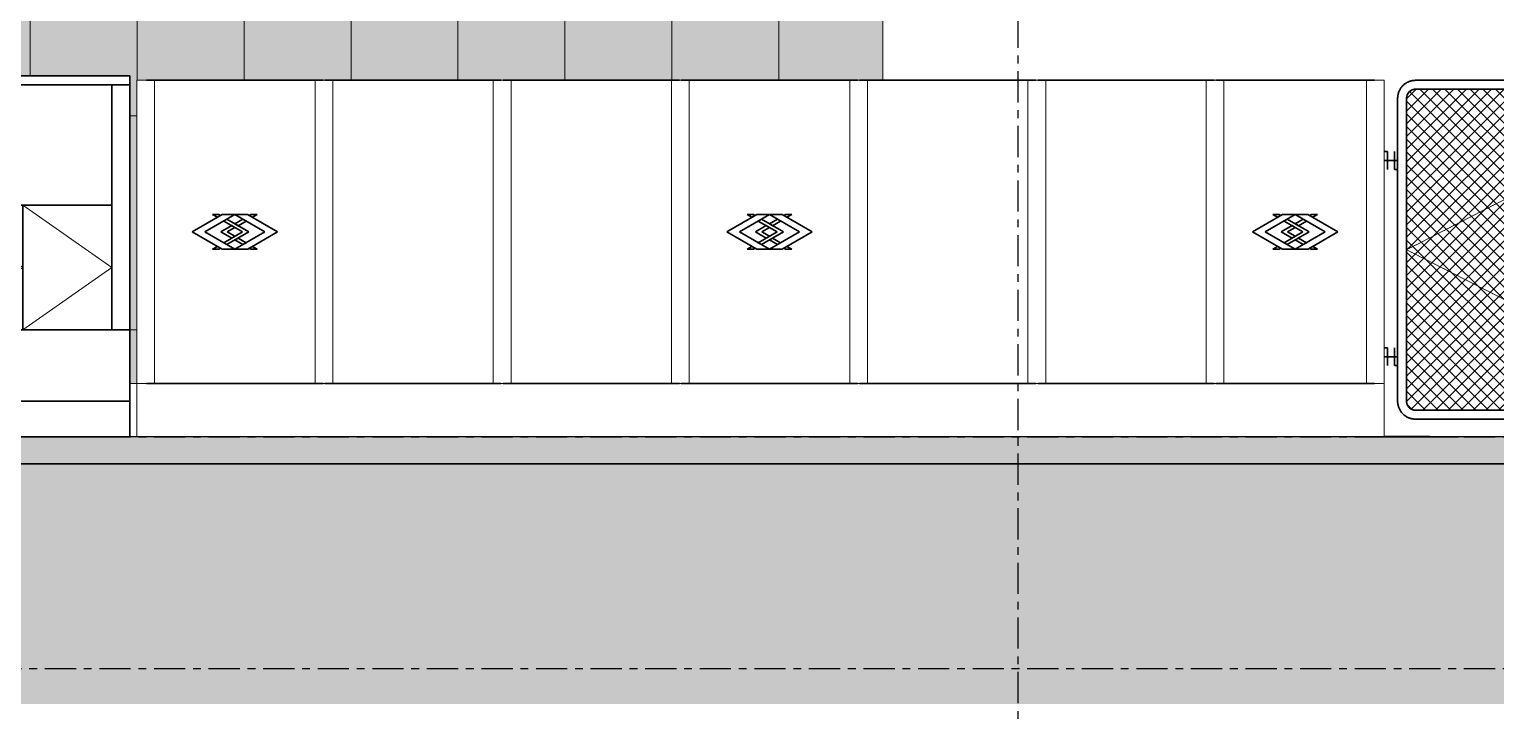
# Model space of a CAD drawing. Header units: millimetres. Extents: x -1379 to 1385823, y -4884429 to 548763.
# Drawn here: x 566250 to 574479, y -2345245 to -2341391 of the extents above; entities that cross this region are included whole.
import ezdxf
from ezdxf.enums import TextEntityAlignment as Align

# ---------------------------------------------------------------- set-up
doc = ezdxf.new("R2010")
doc.units = ezdxf.units.MM
for name, pattern in [('CENTER', [50.8, 31.75, -6.35, 6.35, -6.35]), ('DPA_Hidden 100', [6, 4, -2]), ('TA_GL_000.70000', [1.925, 0.7, -0.175, 0.175, -0.175, 0.7])]:
    doc.linetypes.add(name, pattern=pattern)
for name, color, linetype in [('000 - 0_SYM_DWG_GRIDLINE_MAIN_COLOR_251', 7, 'Continuous'), ('000 - 0_SYM_DWG_SLOPE-SYM_TEXT_COLOR_3', 7, 'Continuous'), ('000 - GRID', 7, 'CENTER')]:
    doc.layers.add(name, color=color, linetype=linetype)
for name, color, linetype, lineweight in [('A-DETL-GENF', 7, 'Continuous', 35), ('A-DETL-THIN', 7, 'Continuous', 25), ('A-DOOR-E', 7, 'Continuous', 35), ('A-DOOR-HDLN', 7, 'DPA_Hidden 100', 9), ('A-FLOR-E', 7, 'Continuous', 35), ('A-FLOR-FNSH', 7, 'Continuous', 70), ('A-FLOR-PATT', 7, 'Continuous', 70), ('A-GENM', 7, 'Continuous', 35), ('A-GLAZ-CURT', 7, 'Continuous', 35), ('A-GLAZ-CWMG', 7, 'Continuous', 35), ('A-WALL-PATT', 7, 'Continuous', 70), ('I-WALL-E', 7, 'Continuous', 50), ('Q-CASE', 7, 'Continuous', 35), ('Q-CASE-HDLN', 7, 'Continuous', 9), ('WALL-E', 7, 'Continuous', 50)]:
    doc.layers.add(name, color=color, linetype=linetype, lineweight=lineweight)
doc.styles.add('ARIAL', font='arial.ttf')
doc.styles.add('TA', font='', dxfattribs={"height": 4.5})
doc.styles.get('TA').set_extended_font_data('Cordia New')

# ---------------------------------------------------------------- blocks, each defined once
blk = doc.blocks.new('DPA_FREESTANDING FH-FDC - _L_1200 X _D_600 _H_900MM-4081730-IV01 - ELEVATION 2')
at = {"layer": 'Q-CASE', "color": 7}
for p, q in [((-2305517.9, 103325), (-2304317.9, 103325)), ((-2305517.9, 103275), (-2305517.9, 103325)), ((-2305417.9, 103275), (-2305517.9, 103275)), ((-2305517.9, 103275), (-2305517.9, 101900)), ((-2304317.9, 103275), (-2305517.9, 103275)), ((-2304417.9, 103275), (-2305417.9, 103275)), ((-2305417.9, 101900), (-2305417.9, 103275)), ((-2305417.9, 103275), (-2304417.9, 103275)), ((-2304417.9, 103275), (-2304417.9, 101900)), ((-2304317.9, 103275), (-2304417.9, 103275)), ((-2304317.9, 103275), (-2304317.9, 103325)), ((-2304317.9, 101900), (-2304317.9, 103275)), ((-2305417.9, 102600), (-2304417.9, 102600)), ((-2304917.9, 102600), (-2305417.9, 102600)), ((-2305417.9, 102600), (-2305417.9, 101900)), ((-2304417.9, 102600), (-2304917.9, 102600)), ((-2304917.9, 102600), (-2304917.9, 101900)), ((-2304917.9, 101900), (-2304917.9, 102600)), ((-2304417.9, 101900), (-2304417.9, 102600)), ((-2304317.9, 101900), (-2305517.9, 101900)), ((-2305517.9, 101900), (-2305517.9, 101300)), ((-2304317.9, 101900), (-2305517.9, 101900)), ((-2305517.9, 101900), (-2305517.9, 101500)), ((-2305517.9, 101900), (-2305417.9, 101900)), ((-2305417.9, 101900), (-2304417.9, 101900)), ((-2305417.9, 101900), (-2304917.9, 101900)), ((-2304917.9, 101900), (-2304417.9, 101900)), ((-2304417.9, 101900), (-2304317.9, 101900)), ((-2304317.9, 101300), (-2304317.9, 101900)), ((-2304317.9, 101500), (-2304317.9, 101900)), ((-2305517.9, 101500), (-2304317.9, 101500)), ((-2305517.9, 101300), (-2304317.9, 101300)), ((-2305517.9, 101300), (-2304317.9, 101300)), ((-2305517.9, 101300), (-2304317.9, 101300))]:
    blk.add_line(p, q, dxfattribs=at)
at = {"layer": 'Q-CASE-HDLN', "color": 7}
for p, q in [((-2305417.9, 102600), (-2304917.9, 102250)), ((-2304417.9, 102250), (-2304917.9, 102600)), ((-2304917.9, 102250), (-2305417.9, 101900)), ((-2304917.9, 101900), (-2304417.9, 102250))]:
    blk.add_line(p, q, dxfattribs=at)
blk = doc.blocks.new('DR-SG-SW-MRTA Wire Screen Door - 1900x2000 mm-4823071-IV01 - ELEVATION 2')
at = {"layer": 'A-DOOR-E', "lineweight": 9}
h = blk.add_hatch(dxfattribs=at)
h.set_pattern_fill('FP_25', style=0, pattern_type=2)
h.set_pattern_definition([(135, (-2296277.936, 101300), (35.3553, 35.3553), []), (45, (-2296277.936, 101300), (35.3553, -35.3553), [])])
h.paths.add_polyline_path([(-2295474.2, 101450), (-2295452.9, 101450), (-2295437.1, 101452.9), (-2295427.9, 101456.7), (-2295415.7, 101467.1), (-2295409.6, 101475), (-2295404.6, 101487.1), (-2295402.9, 101500), (-2295402.9, 102280.7), (-2295552.9, 102280.7), (-2295552.9, 102419.3), (-2295402.9, 102419.3), (-2295402.9, 103200), (-2295405.8, 103215.8), (-2295409.6, 103225), (-2295420, 103237.2), (-2295427.9, 103243.3), (-2295440, 103248.3), (-2295452.9, 103250), (-2297102.9, 103250), (-2297118.7, 103247.1), (-2297127.9, 103243.3), (-2297140.1, 103232.9), (-2297146.2, 103225), (-2297151.2, 103212.9), (-2297152.9, 103200), (-2297151.8, 101491.7), (-2297150, 101484.2), (-2297146.2, 101475), (-2297135.9, 101462.8), (-2297127.9, 101456.7), (-2297115.9, 101451.7), (-2297102.9, 101450), (-2295712.4, 101450)])
at = {"layer": 'A-DOOR-E', "color": 7}
for p, q in [((-2295452.9, 103300), (-2297102.9, 103300)), ((-2297202.9, 103200), (-2297202.9, 101500)), ((-2297152.9, 101500), (-2297152.9, 103200)), ((-2297152.9, 103200), (-2297152.9, 101500)), ((-2297102.9, 103250), (-2295452.9, 103250)), ((-2295452.9, 103250), (-2297102.9, 103250)), ((-2295402.9, 103200), (-2295402.9, 101500)), ((-2295402.9, 101500), (-2295402.9, 103200)), ((-2295352.9, 101500), (-2295352.9, 103200)), ((-2297277.9, 102900), (-2297260.4, 102900)), ((-2297260.4, 102900), (-2297260.4, 102900)), ((-2297260.4, 102850), (-2297260.4, 102900)), ((-2297260.4, 102900), (-2297260.4, 102850)), ((-2297221.1, 102850), (-2297221.1, 102900)), ((-2297260.4, 102850), (-2297277.9, 102850)), ((-2297260.4, 102850), (-2297260.4, 102800)), ((-2297260.4, 102850), (-2297221.2, 102850)), ((-2297221.2, 102850), (-2297260.4, 102850)), ((-2297221.1, 102850), (-2297260.3, 102850)), ((-2297260.3, 102850), (-2297221.1, 102850)), ((-2297221.1, 102850), (-2297202.9, 102850)), ((-2297221.1, 102800), (-2297221.1, 102850)), ((-2297221.1, 102850), (-2297221.1, 102800)), ((-2297202.9, 102800), (-2297221.1, 102800)), ((-2297221.1, 102800), (-2297221.1, 102800)), ((-2297202.9, 102850), (-2297202.9, 102800)), ((-2295552.9, 102419.3), (-2295552.9, 102280.7)), ((-2295402.9, 102419.3), (-2295552.9, 102419.3)), ((-2295402.9, 102280.7), (-2295402.9, 102419.3)), ((-2295402.9, 102280.7), (-2295402.9, 102419.3)), ((-2295552.9, 102280.7), (-2295402.9, 102280.7)), ((-2297277.9, 101800), (-2297260.4, 101800)), ((-2297260.4, 101800), (-2297260.4, 101800)), ((-2297260.4, 101750), (-2297260.4, 101800)), ((-2297260.4, 101800), (-2297260.4, 101750)), ((-2297221.1, 101750), (-2297221.1, 101800)), ((-2297260.4, 101750), (-2297277.9, 101750)), ((-2297260.4, 101750), (-2297260.4, 101700)), ((-2297260.4, 101750), (-2297221.2, 101750)), ((-2297221.2, 101750), (-2297260.4, 101750)), ((-2297221.1, 101750), (-2297260.3, 101750)), ((-2297260.3, 101750), (-2297221.1, 101750)), ((-2297221.1, 101750), (-2297202.9, 101750)), ((-2297221.1, 101700), (-2297221.1, 101750)), ((-2297221.1, 101750), (-2297221.1, 101700)), ((-2297202.9, 101750), (-2297202.9, 101700)), ((-2297202.9, 101700), (-2297221.1, 101700)), ((-2297221.1, 101700), (-2297221.1, 101700)), ((-2295452.9, 101450), (-2297102.9, 101450)), ((-2297102.9, 101450), (-2295452.9, 101450)), ((-2297102.9, 101400), (-2295452.9, 101400))]:
    blk.add_line(p, q, dxfattribs=at)
at = {"layer": 'A-DOOR-E', "color": 7, "flags": 128}
for points in [[(-2297102.9, 103300), (-2297106.9, 103299.9), (-2297110.9, 103299.7), (-2297114.9, 103299.3), (-2297118.9, 103298.7), (-2297122.8, 103298), (-2297126.7, 103297.1), (-2297130.6, 103296.1), (-2297134.4, 103294.9), (-2297138.2, 103293.6), (-2297141.9, 103292.1), (-2297145.5, 103290.5), (-2297149.1, 103288.7), (-2297152.6, 103286.8), (-2297156.1, 103284.7), (-2297159.4, 103282.5), (-2297162.7, 103280.2), (-2297165.8, 103277.8), (-2297168.9, 103275.2), (-2297171.8, 103272.5), (-2297174.7, 103269.7), (-2297177.4, 103266.7), (-2297180, 103263.7), (-2297182.5, 103260.6), (-2297184.9, 103257.4), (-2297187.1, 103254), (-2297189.2, 103250.6), (-2297191.1, 103247.1), (-2297192.9, 103243.6), (-2297194.6, 103239.9), (-2297196.1, 103236.2), (-2297197.5, 103232.5), (-2297198.7, 103228.7), (-2297199.8, 103224.8), (-2297200.7, 103220.9), (-2297201.5, 103217), (-2297202.1, 103213), (-2297202.5, 103209.1), (-2297202.8, 103205.1), (-2297202.9, 103201.1), (-2297202.9, 103200)], [(-2295352.9, 103200), (-2295353, 103204), (-2295353.3, 103208), (-2295353.7, 103212), (-2295354.2, 103215.9), (-2295354.9, 103219.9), (-2295355.8, 103223.8), (-2295356.8, 103227.6), (-2295358, 103231.5), (-2295359.3, 103235.2), (-2295360.8, 103238.9), (-2295362.5, 103242.6), (-2295364.2, 103246.2), (-2295366.2, 103249.7), (-2295368.2, 103253.1), (-2295370.4, 103256.5), (-2295372.7, 103259.7), (-2295375.2, 103262.9), (-2295377.8, 103265.9), (-2295380.5, 103268.9), (-2295383.3, 103271.7), (-2295386.2, 103274.5), (-2295389.2, 103277.1), (-2295392.4, 103279.6), (-2295395.6, 103281.9), (-2295398.9, 103284.1), (-2295402.3, 103286.2), (-2295405.8, 103288.2), (-2295409.4, 103290), (-2295413, 103291.7), (-2295416.7, 103293.2), (-2295420.5, 103294.6), (-2295424.3, 103295.8), (-2295428.1, 103296.9), (-2295432, 103297.8), (-2295435.9, 103298.5), (-2295439.9, 103299.1), (-2295443.9, 103299.6), (-2295447.9, 103299.9), (-2295451.9, 103300), (-2295452.9, 103300)], [(-2297152.9, 103200), (-2297152.9, 103202), (-2297152.8, 103204), (-2297152.6, 103206), (-2297152.3, 103208), (-2297151.9, 103209.9), (-2297151.5, 103211.9), (-2297151, 103213.8), (-2297150.4, 103215.7), (-2297149.7, 103217.6), (-2297149, 103219.5), (-2297148.2, 103221.3), (-2297147.3, 103223.1), (-2297146.3, 103224.8), (-2297145.3, 103226.6), (-2297144.2, 103228.2), (-2297143, 103229.9), (-2297141.8, 103231.4), (-2297140.5, 103233), (-2297139.2, 103234.4), (-2297137.8, 103235.9), (-2297136.3, 103237.2), (-2297134.8, 103238.5), (-2297133.2, 103239.8), (-2297131.6, 103241), (-2297130, 103242.1), (-2297128.2, 103243.1), (-2297126.5, 103244.1), (-2297124.7, 103245), (-2297122.9, 103245.8), (-2297121.1, 103246.6), (-2297119.2, 103247.3), (-2297117.3, 103247.9), (-2297115.3, 103248.4), (-2297113.4, 103248.9), (-2297111.4, 103249.3), (-2297109.5, 103249.6), (-2297107.5, 103249.8), (-2297105.5, 103249.9), (-2297103.5, 103250), (-2297102.9, 103250)], [(-2295452.9, 103250), (-2295450.9, 103250), (-2295448.9, 103249.8), (-2295447, 103249.6), (-2295445, 103249.4), (-2295443, 103249), (-2295441.1, 103248.6), (-2295439.1, 103248.1), (-2295437.2, 103247.5), (-2295435.3, 103246.8), (-2295433.5, 103246.1), (-2295431.6, 103245.2), (-2295429.8, 103244.3), (-2295428.1, 103243.4), (-2295426.4, 103242.4), (-2295424.7, 103241.3), (-2295423.1, 103240.1), (-2295421.5, 103238.9), (-2295420, 103237.6), (-2295418.5, 103236.2), (-2295417.1, 103234.8), (-2295415.7, 103233.4), (-2295414.4, 103231.9), (-2295413.2, 103230.3), (-2295412, 103228.7), (-2295410.9, 103227), (-2295409.8, 103225.3), (-2295408.8, 103223.6), (-2295407.9, 103221.8), (-2295407.1, 103220), (-2295406.3, 103218.1), (-2295405.6, 103216.2), (-2295405, 103214.3), (-2295404.5, 103212.4), (-2295404, 103210.5), (-2295403.7, 103208.5), (-2295403.4, 103206.5), (-2295403.1, 103204.5), (-2295403, 103202.5), (-2295402.9, 103200.5), (-2295402.9, 103200)], [(-2297202.9, 101500), (-2297202.9, 101496), (-2297202.6, 101492), (-2297202.2, 101488), (-2297201.7, 101484.1), (-2297200.9, 101480.1), (-2297200.1, 101476.2), (-2297199, 101472.4), (-2297197.9, 101468.5), (-2297196.5, 101464.8), (-2297195, 101461.1), (-2297193.4, 101457.4), (-2297191.6, 101453.8), (-2297189.7, 101450.3), (-2297187.7, 101446.9), (-2297185.5, 101443.5), (-2297183.1, 101440.3), (-2297180.7, 101437.1), (-2297178.1, 101434.1), (-2297175.4, 101431.1), (-2297172.6, 101428.3), (-2297169.7, 101425.5), (-2297166.7, 101422.9), (-2297163.5, 101420.4), (-2297160.3, 101418.1), (-2297157, 101415.9), (-2297153.6, 101413.8), (-2297150.1, 101411.8), (-2297146.5, 101410), (-2297142.9, 101408.3), (-2297139.2, 101406.8), (-2297135.4, 101405.4), (-2297131.6, 101404.2), (-2297127.8, 101403.1), (-2297123.9, 101402.2), (-2297119.9, 101401.5), (-2297116, 101400.9), (-2297112, 101400.4), (-2297108, 101400.1), (-2297104, 101400), (-2297102.9, 101400)], [(-2297102.9, 101450), (-2297104.9, 101450), (-2297106.9, 101450.2), (-2297108.9, 101450.4), (-2297110.9, 101450.6), (-2297112.9, 101451), (-2297114.8, 101451.4), (-2297116.8, 101451.9), (-2297118.7, 101452.5), (-2297120.5, 101453.2), (-2297122.4, 101453.9), (-2297124.2, 101454.8), (-2297126, 101455.7), (-2297127.8, 101456.6), (-2297129.5, 101457.6), (-2297131.2, 101458.7), (-2297132.8, 101459.9), (-2297134.4, 101461.1), (-2297135.9, 101462.4), (-2297137.4, 101463.8), (-2297138.8, 101465.2), (-2297140.2, 101466.6), (-2297141.5, 101468.1), (-2297142.7, 101469.7), (-2297143.9, 101471.3), (-2297145, 101473), (-2297146.1, 101474.7), (-2297147, 101476.4), (-2297147.9, 101478.2), (-2297148.8, 101480), (-2297149.5, 101481.9), (-2297150.2, 101483.8), (-2297150.8, 101485.7), (-2297151.4, 101487.6), (-2297151.8, 101489.5), (-2297152.2, 101491.5), (-2297152.5, 101493.5), (-2297152.7, 101495.5), (-2297152.9, 101497.5), (-2297152.9, 101499.5), (-2297152.9, 101500)], [(-2295452.9, 101400), (-2295448.9, 101400.1), (-2295444.9, 101400.3), (-2295441, 101400.7), (-2295437, 101401.3), (-2295433.1, 101402), (-2295429.2, 101402.9), (-2295425.3, 101403.9), (-2295421.5, 101405.1), (-2295417.7, 101406.4), (-2295414, 101407.9), (-2295410.3, 101409.5), (-2295406.8, 101411.3), (-2295403.2, 101413.2), (-2295399.8, 101415.3), (-2295396.5, 101417.5), (-2295393.2, 101419.8), (-2295390.1, 101422.2), (-2295387, 101424.8), (-2295384, 101427.5), (-2295381.2, 101430.3), (-2295378.5, 101433.3), (-2295375.9, 101436.3), (-2295373.4, 101439.4), (-2295371, 101442.6), (-2295368.8, 101446), (-2295366.7, 101449.4), (-2295364.7, 101452.9), (-2295362.9, 101456.4), (-2295361.3, 101460.1), (-2295359.7, 101463.8), (-2295358.4, 101467.5), (-2295357.1, 101471.3), (-2295356.1, 101475.2), (-2295355.1, 101479.1), (-2295354.4, 101483), (-2295353.8, 101487), (-2295353.3, 101490.9), (-2295353.1, 101494.9), (-2295352.9, 101498.9), (-2295352.9, 101500)], [(-2295402.9, 101500), (-2295403, 101498), (-2295403.1, 101496), (-2295403.3, 101494), (-2295403.6, 101492), (-2295403.9, 101490.1), (-2295404.4, 101488.1), (-2295404.9, 101486.2), (-2295405.5, 101484.3), (-2295406.1, 101482.4), (-2295406.9, 101480.5), (-2295407.7, 101478.7), (-2295408.6, 101476.9), (-2295409.5, 101475.2), (-2295410.6, 101473.4), (-2295411.7, 101471.8), (-2295412.8, 101470.1), (-2295414.1, 101468.6), (-2295415.3, 101467), (-2295416.7, 101465.6), (-2295418.1, 101464.1), (-2295419.6, 101462.8), (-2295421.1, 101461.5), (-2295422.6, 101460.2), (-2295424.3, 101459), (-2295425.9, 101457.9), (-2295427.6, 101456.9), (-2295429.4, 101455.9), (-2295431.2, 101455), (-2295433, 101454.2), (-2295434.8, 101453.4), (-2295436.7, 101452.7), (-2295438.6, 101452.1), (-2295440.5, 101451.6), (-2295442.5, 101451.1), (-2295444.4, 101450.7), (-2295446.4, 101450.4), (-2295448.4, 101450.2), (-2295450.4, 101450.1), (-2295452.4, 101450), (-2295452.9, 101450)]]:
    blk.add_lwpolyline(points, dxfattribs=at)
at = {"layer": 'A-DOOR-E', "color": 7}
for centre, start, end in [((-2297102.9, 103200), 90, 180), ((-2295452.9, 103200), 0, 90), ((-2297102.9, 101500), 180, 270), ((-2295452.9, 101500), 270, 0)]:
    blk.add_arc(centre, 50, start, end, dxfattribs=at)
at = {"layer": 'A-DOOR-HDLN', "color": 7}
for p, q in [((-2295421, 103238), (-2297152.9, 102350)), ((-2297152.9, 102350), (-2295416.2, 101466.4))]:
    blk.add_line(p, q, dxfattribs=at)
blk = doc.blocks.new('DPA_GM-Manhole Cover Type 2 - 600x600-V53-IV01 - ELEVATION 2')
at = {"layer": 'A-GENM', "lineweight": 9}
h = blk.add_hatch(dxfattribs=at)
h.set_pattern_fill('FP_26', style=0, pattern_type=2)
h.set_pattern_definition([(45, (-2298337.867, 0), (-33.67596, 33.67596), []), (135, (-2298337.867, 0), (-101.027881, 33.67596), [119.063, -71.438])])
h.paths.add_polyline_path([(-2297100.6, 101300), (-2297100.6, 101302), (-2297277.9, 101302), (-2297277.9, 101300)])
h = blk.add_hatch(dxfattribs=at)
h.set_pattern_fill('FP_27', style=0, pattern_type=2)
h.set_pattern_definition([(54.736, (-2298467.134, 0), (-23.813104, 33.675876), []), (125.264, (-2298467.134, 0), (-71.437692, 33.676435), [103.111, -61.867])])
h.paths.add_polyline_path([(-2297020.6, 101300), (-2297020.6, 101302), (-2297100.6, 101302), (-2297100.6, 101300)])
at = {"layer": 'A-GENM', "color": 7}
for p, q in [((-2297100.6, 101302), (-2297277.9, 101302)), ((-2297277.9, 101302), (-2297100.6, 101302)), ((-2297100.6, 101302), (-2297277.9, 101302)), ((-2297277.9, 101302), (-2297100.6, 101302)), ((-2297005.6, 101300), (-2297277.9, 101300)), ((-2297277.9, 101300), (-2297010.6, 101300)), ((-2297010.6, 101300), (-2297277.9, 101300)), ((-2297005.6, 101300), (-2297277.9, 101300)), ((-2297020.6, 101300), (-2297277.9, 101300)), ((-2297277.9, 101300), (-2297020.6, 101300)), ((-2296860.6, 101300), (-2297277.9, 101300)), ((-2297277.9, 101300), (-2296860.6, 101300)), ((-2297005.6, 101300), (-2297277.9, 101300)), ((-2297277.9, 101300), (-2297005.6, 101300)), ((-2297100.6, 101300), (-2297277.9, 101300)), ((-2297277.9, 101300), (-2297100.6, 101300)), ((-2297100.6, 101300), (-2297277.9, 101300)), ((-2297277.9, 101300), (-2297100.6, 101300)), ((-2297100.6, 101302), (-2297020.6, 101302)), ((-2297020.6, 101302), (-2297100.6, 101302)), ((-2297100.6, 101300), (-2297100.6, 101302)), ((-2297100.6, 101302), (-2297100.6, 101300)), ((-2297100.6, 101302), (-2297020.6, 101302)), ((-2297020.6, 101302), (-2297100.6, 101302)), ((-2297100.6, 101302), (-2297100.6, 101300)), ((-2297100.6, 101300), (-2297100.6, 101302)), ((-2297100.6, 101300), (-2297020.6, 101300)), ((-2297020.6, 101300), (-2297100.6, 101300)), ((-2297100.6, 101300), (-2297020.6, 101300)), ((-2297020.6, 101300), (-2297100.6, 101300)), ((-2297020.6, 101302), (-2297020.6, 101300)), ((-2297020.6, 101300), (-2297020.6, 101302)), ((-2297020.6, 101302), (-2297020.6, 101300)), ((-2297020.6, 101300), (-2297020.6, 101302))]:
    blk.add_line(p, q, dxfattribs=at)
blk = doc.blocks.new('Curtain Panel Precast - Precast w MRTA Logo-5466455-IV01 - ELEVATION 2')
at = {"layer": 'A-GLAZ-CURT', "color": 7}
for p, q in [((-2306608.5, 103300), (-2307598.5, 103300)), ((-2307598.5, 103300), (-2306608.5, 103300)), ((-2307175.4, 102547), (-2307342.5, 102450)), ((-2307342.5, 102450), (-2307175.4, 102547)), ((-2307272.4, 102450), (-2307103.5, 102547)), ((-2307103.5, 102547), (-2307272.4, 102450)), ((-2307193, 102547), (-2307228.3, 102547)), ((-2307228.3, 102547), (-2307201.8, 102531.7)), ((-2307201.8, 102531.7), (-2307228.3, 102547)), ((-2307228.3, 102547), (-2307193, 102547)), ((-2307201.8, 102531.7), (-2307184.2, 102541.9)), ((-2307184.2, 102541.9), (-2307201.8, 102531.7)), ((-2307184.2, 102541.9), (-2307193, 102547)), ((-2307193, 102547), (-2307184.2, 102541.9)), ((-2307103.5, 102547), (-2307175.4, 102547)), ((-2307175.4, 102547), (-2307103.5, 102547)), ((-2307031.7, 102547), (-2307103.5, 102547)), ((-2307103.5, 102547), (-2306934.7, 102450)), ((-2306934.7, 102450), (-2307103.5, 102547)), ((-2307103.5, 102547), (-2307031.7, 102547)), ((-2306864.6, 102450), (-2307031.7, 102547)), ((-2307031.7, 102547), (-2306864.6, 102450)), ((-2307014.1, 102547), (-2307022.9, 102541.9)), ((-2307022.9, 102541.9), (-2307014.1, 102547)), ((-2307022.9, 102541.9), (-2307005.2, 102531.7)), ((-2307005.2, 102531.7), (-2307022.9, 102541.9)), ((-2306978.8, 102547), (-2307014.1, 102547)), ((-2307014.1, 102547), (-2306978.8, 102547)), ((-2307005.2, 102531.7), (-2306978.8, 102547)), ((-2306978.8, 102547), (-2307005.2, 102531.7)), ((-2307342.5, 102450), (-2307175.4, 102353)), ((-2307175.4, 102353), (-2307342.5, 102450)), ((-2307103.5, 102353), (-2307272.4, 102450)), ((-2307272.4, 102450), (-2307103.5, 102353)), ((-2307121.2, 102485), (-2307181.6, 102450)), ((-2307181.6, 102450), (-2307121.2, 102485)), ((-2307181.6, 102450), (-2307121.2, 102415)), ((-2307121.2, 102415), (-2307181.6, 102450)), ((-2307148.4, 102521.2), (-2307166.1, 102511)), ((-2307166.1, 102511), (-2307148.4, 102521.2)), ((-2307166.1, 102511), (-2307060.7, 102450)), ((-2307060.7, 102450), (-2307166.1, 102511)), ((-2307060.7, 102450), (-2307166.1, 102389)), ((-2307166.1, 102389), (-2307060.7, 102450)), ((-2307025.4, 102450), (-2307148.4, 102521.2)), ((-2307148.4, 102521.2), (-2307025.4, 102450)), ((-2307148.4, 102378.8), (-2307025.4, 102450)), ((-2307025.4, 102450), (-2307148.4, 102378.8)), ((-2307146.3, 102450), (-2307103.6, 102474.8)), ((-2307103.6, 102474.8), (-2307146.3, 102450)), ((-2307103.6, 102425.2), (-2307146.3, 102450)), ((-2307146.3, 102450), (-2307103.6, 102425.2)), ((-2307103.6, 102474.8), (-2307121.2, 102485)), ((-2307121.2, 102485), (-2307103.6, 102474.8)), ((-2307058.7, 102521.2), (-2307103.5, 102495.2)), ((-2307103.5, 102495.2), (-2307058.7, 102521.2)), ((-2307103.5, 102495.2), (-2307085.7, 102484.9)), ((-2307085.7, 102484.9), (-2307103.5, 102495.2)), ((-2306934.7, 102450), (-2307103.5, 102353)), ((-2307103.5, 102353), (-2306934.7, 102450)), ((-2307085.7, 102484.9), (-2307040.8, 102511)), ((-2307040.8, 102511), (-2307085.7, 102484.9)), ((-2307040.8, 102511), (-2307058.7, 102521.2)), ((-2307058.7, 102521.2), (-2307040.8, 102511)), ((-2307031.6, 102353), (-2306864.6, 102450)), ((-2306864.6, 102450), (-2307031.6, 102353)), ((-2307201.8, 102368.3), (-2307228.3, 102353)), ((-2307228.3, 102353), (-2307201.8, 102368.3)), ((-2307184.2, 102358.1), (-2307201.8, 102368.3)), ((-2307201.8, 102368.3), (-2307184.2, 102358.1)), ((-2307166.1, 102389), (-2307148.4, 102378.8)), ((-2307148.4, 102378.8), (-2307166.1, 102389)), ((-2307121.2, 102415), (-2307103.6, 102425.2)), ((-2307103.6, 102425.2), (-2307121.2, 102415)), ((-2307085.7, 102415.1), (-2307103.5, 102404.8)), ((-2307103.5, 102404.8), (-2307085.7, 102415.1)), ((-2307103.5, 102404.8), (-2307058.7, 102378.8)), ((-2307058.7, 102378.8), (-2307103.5, 102404.8)), ((-2307040.8, 102389), (-2307085.7, 102415.1)), ((-2307085.7, 102415.1), (-2307040.8, 102389)), ((-2307058.7, 102378.8), (-2307040.8, 102389)), ((-2307040.8, 102389), (-2307058.7, 102378.8)), ((-2307005.2, 102368.3), (-2307022.9, 102358.1)), ((-2307022.9, 102358.1), (-2307005.2, 102368.3)), ((-2306978.8, 102353), (-2307005.2, 102368.3)), ((-2307005.2, 102368.3), (-2306978.8, 102353)), ((-2307228.3, 102353), (-2307193, 102353)), ((-2307193, 102353), (-2307228.3, 102353)), ((-2307193, 102353), (-2307184.2, 102358.1)), ((-2307184.2, 102358.1), (-2307193, 102353)), ((-2307175.4, 102353), (-2307103.5, 102353)), ((-2307103.5, 102353), (-2307175.4, 102353)), ((-2307103.5, 102353), (-2307031.6, 102353)), ((-2307031.6, 102353), (-2307103.5, 102353)), ((-2307022.9, 102358.1), (-2307014.1, 102353)), ((-2307014.1, 102353), (-2307022.9, 102358.1)), ((-2307014.1, 102353), (-2306978.8, 102353)), ((-2306978.8, 102353), (-2307014.1, 102353)), ((-2306608.5, 101600), (-2307598.5, 101600)), ((-2307598.5, 101600), (-2306608.5, 101600))]:
    blk.add_line(p, q, dxfattribs=at)
blk = doc.blocks.new('Rectangular Mullion - Mullion_Beam 300x700-5466436-IV01 - ELEVATION 2')
at = {"layer": 'A-GLAZ-CWMG', "color": 7, "lineweight": 9}
for p in [(-2304277.9, 101300), (-2303227.9, 101600), (-2303227.9, 101600)]:
    blk.add_line(p, (-2304277.9, 101600), dxfattribs=at)
blk = doc.blocks.new('Rectangular Mullion - Mullion_H-Beam-V79-IV01 - ELEVATION 2')
at = {"layer": 'A-GLAZ-CWMG', "color": 7, "lineweight": 9}
for p, q in [((-2297377.9, 103300), (-2297332.9, 103300)), ((-2297332.9, 103300), (-2297377.9, 103300)), ((-2297377.9, 103300), (-2297277.9, 103300)), ((-2297277.9, 103300), (-2297377.9, 103300)), ((-2297377.9, 103300), (-2297377.9, 101600)), ((-2297377.9, 103300), (-2297377.9, 101600)), ((-2297277.9, 103300), (-2297322.9, 103300)), ((-2297322.9, 103300), (-2297277.9, 103300)), ((-2297277.9, 103300), (-2297277.9, 102900)), ((-2297277.9, 103300), (-2297277.9, 102900)), ((-2297277.9, 103300), (-2297277.9, 101600)), ((-2297277.9, 103300), (-2297277.9, 101600)), ((-2297277.9, 102850), (-2297277.9, 101800)), ((-2297277.9, 102850), (-2297277.9, 101800)), ((-2297277.9, 101750), (-2297277.9, 101600)), ((-2297277.9, 101750), (-2297277.9, 101600)), ((-2297377.9, 101600), (-2297277.9, 101600)), ((-2297277.9, 101600), (-2297377.9, 101600)), ((-2297377.9, 101600), (-2297332.9, 101600)), ((-2297332.9, 101600), (-2297377.9, 101600)), ((-2297277.9, 101600), (-2297322.9, 101600)), ((-2297322.9, 101600), (-2297277.9, 101600))]:
    blk.add_line(p, q, dxfattribs=at)
blk = doc.blocks.new('Rectangular Mullion - Mullion_H-Beam-5466421-IV01 - ELEVATION 2')
at = {"layer": 'A-GLAZ-CWMG', "color": 7, "lineweight": 9}
for p, q in [((-2304277.9, 103300), (-2304232.9, 103300)), ((-2304232.9, 103300), (-2304277.9, 103300)), ((-2304277.9, 103300), (-2304177.9, 103300)), ((-2304177.9, 103300), (-2304277.9, 103300)), ((-2304277.9, 103300), (-2304277.9, 101600)), ((-2304277.9, 101600), (-2304277.9, 103300)), ((-2304277.9, 101600), (-2304277.9, 103300)), ((-2304277.9, 101600), (-2304277.9, 103300)), ((-2304177.9, 103300), (-2304222.9, 103300)), ((-2304222.9, 103300), (-2304177.9, 103300)), ((-2304177.9, 101600), (-2304177.9, 103300)), ((-2304177.9, 101600), (-2304177.9, 103300)), ((-2304277.9, 101600), (-2304177.9, 101600)), ((-2304177.9, 101600), (-2304277.9, 101600)), ((-2304277.9, 101600), (-2304232.9, 101600)), ((-2304232.9, 101600), (-2304277.9, 101600)), ((-2304177.9, 101600), (-2304222.9, 101600)), ((-2304222.9, 101600), (-2304177.9, 101600))]:
    blk.add_line(p, q, dxfattribs=at)
blk = doc.blocks.new('Curtain Panel Precast - Precast-5464831-IV01 - ELEVATION 2')
at = {"layer": 'A-GLAZ-CURT', "color": 7}
for p, q in [((-2305608.5, 103300), (-2306598.5, 103300)), ((-2306598.5, 103300), (-2305608.5, 103300)), ((-2305608.5, 101600), (-2306598.5, 101600)), ((-2306598.5, 101600), (-2305608.5, 101600))]:
    blk.add_line(p, q, dxfattribs=at)
blk = doc.blocks.new('Curtain Panel Precast - Precast w MRTA Logo-5465787-IV01 - ELEVATION 2')
at = {"layer": 'A-GLAZ-CURT', "color": 7}
for p, q in [((-2297332.9, 103300), (-2298222.9, 103300)), ((-2298222.9, 103300), (-2297332.9, 103300)), ((-2297849.8, 102547), (-2298016.9, 102450)), ((-2298016.9, 102450), (-2297849.8, 102547)), ((-2297946.8, 102450), (-2297777.9, 102547)), ((-2297777.9, 102547), (-2297946.8, 102450)), ((-2297867.4, 102547), (-2297902.7, 102547)), ((-2297902.7, 102547), (-2297876.3, 102531.7)), ((-2297876.3, 102531.7), (-2297902.7, 102547)), ((-2297902.7, 102547), (-2297867.4, 102547)), ((-2297876.3, 102531.7), (-2297858.6, 102541.9)), ((-2297858.6, 102541.9), (-2297876.3, 102531.7)), ((-2297858.6, 102541.9), (-2297867.4, 102547)), ((-2297867.4, 102547), (-2297858.6, 102541.9)), ((-2297777.9, 102547), (-2297849.8, 102547)), ((-2297849.8, 102547), (-2297777.9, 102547)), ((-2297706.1, 102547), (-2297777.9, 102547)), ((-2297777.9, 102547), (-2297609.1, 102450)), ((-2297609.1, 102450), (-2297777.9, 102547)), ((-2297777.9, 102547), (-2297706.1, 102547)), ((-2297539, 102450), (-2297706.1, 102547)), ((-2297706.1, 102547), (-2297539, 102450)), ((-2297688.5, 102547), (-2297697.3, 102541.9)), ((-2297697.3, 102541.9), (-2297688.5, 102547)), ((-2297697.3, 102541.9), (-2297679.6, 102531.7)), ((-2297679.6, 102531.7), (-2297697.3, 102541.9)), ((-2297653.2, 102547), (-2297688.5, 102547)), ((-2297688.5, 102547), (-2297653.2, 102547)), ((-2297679.6, 102531.7), (-2297653.2, 102547)), ((-2297653.2, 102547), (-2297679.6, 102531.7)), ((-2298016.9, 102450), (-2297849.8, 102353)), ((-2297849.8, 102353), (-2298016.9, 102450)), ((-2297777.9, 102353), (-2297946.8, 102450)), ((-2297946.8, 102450), (-2297777.9, 102353)), ((-2297795.6, 102485), (-2297856, 102450)), ((-2297856, 102450), (-2297795.6, 102485)), ((-2297856, 102450), (-2297795.6, 102415)), ((-2297795.6, 102415), (-2297856, 102450)), ((-2297822.8, 102521.2), (-2297840.5, 102511)), ((-2297840.5, 102511), (-2297822.8, 102521.2)), ((-2297840.5, 102511), (-2297735.1, 102450)), ((-2297735.1, 102450), (-2297840.5, 102511)), ((-2297735.1, 102450), (-2297840.5, 102389)), ((-2297840.5, 102389), (-2297735.1, 102450)), ((-2297699.9, 102450), (-2297822.8, 102521.2)), ((-2297822.8, 102521.2), (-2297699.9, 102450)), ((-2297822.8, 102378.8), (-2297699.9, 102450)), ((-2297699.9, 102450), (-2297822.8, 102378.8)), ((-2297820.7, 102450), (-2297778, 102474.8)), ((-2297778, 102474.8), (-2297820.7, 102450)), ((-2297778, 102425.2), (-2297820.7, 102450)), ((-2297820.7, 102450), (-2297778, 102425.2)), ((-2297778, 102474.8), (-2297795.6, 102485)), ((-2297795.6, 102485), (-2297778, 102474.8)), ((-2297733.1, 102521.2), (-2297777.9, 102495.2)), ((-2297777.9, 102495.2), (-2297733.1, 102521.2)), ((-2297777.9, 102495.2), (-2297760.1, 102484.9)), ((-2297760.1, 102484.9), (-2297777.9, 102495.2)), ((-2297609.1, 102450), (-2297777.9, 102353)), ((-2297777.9, 102353), (-2297609.1, 102450)), ((-2297760.1, 102484.9), (-2297715.2, 102511)), ((-2297715.2, 102511), (-2297760.1, 102484.9)), ((-2297715.2, 102511), (-2297733.1, 102521.2)), ((-2297733.1, 102521.2), (-2297715.2, 102511)), ((-2297706, 102353), (-2297539, 102450)), ((-2297539, 102450), (-2297706, 102353)), ((-2297876.3, 102368.3), (-2297902.7, 102353)), ((-2297902.7, 102353), (-2297876.3, 102368.3)), ((-2297858.6, 102358.1), (-2297876.3, 102368.3)), ((-2297876.3, 102368.3), (-2297858.6, 102358.1)), ((-2297840.5, 102389), (-2297822.8, 102378.8)), ((-2297822.8, 102378.8), (-2297840.5, 102389)), ((-2297795.6, 102415), (-2297778, 102425.2)), ((-2297778, 102425.2), (-2297795.6, 102415)), ((-2297760.1, 102415.1), (-2297777.9, 102404.8)), ((-2297777.9, 102404.8), (-2297760.1, 102415.1)), ((-2297777.9, 102404.8), (-2297733.1, 102378.8)), ((-2297733.1, 102378.8), (-2297777.9, 102404.8)), ((-2297715.2, 102389), (-2297760.1, 102415.1)), ((-2297760.1, 102415.1), (-2297715.2, 102389)), ((-2297733.1, 102378.8), (-2297715.2, 102389)), ((-2297715.2, 102389), (-2297733.1, 102378.8)), ((-2297679.6, 102368.3), (-2297697.3, 102358.1)), ((-2297697.3, 102358.1), (-2297679.6, 102368.3)), ((-2297653.2, 102353), (-2297679.6, 102368.3)), ((-2297679.6, 102368.3), (-2297653.2, 102353)), ((-2297902.7, 102353), (-2297867.4, 102353)), ((-2297867.4, 102353), (-2297902.7, 102353)), ((-2297867.4, 102353), (-2297858.6, 102358.1)), ((-2297858.6, 102358.1), (-2297867.4, 102353)), ((-2297849.8, 102353), (-2297777.9, 102353)), ((-2297777.9, 102353), (-2297849.8, 102353)), ((-2297777.9, 102353), (-2297706, 102353)), ((-2297706, 102353), (-2297777.9, 102353)), ((-2297697.3, 102358.1), (-2297688.5, 102353)), ((-2297688.5, 102353), (-2297697.3, 102358.1)), ((-2297688.5, 102353), (-2297653.2, 102353)), ((-2297653.2, 102353), (-2297688.5, 102353)), ((-2297332.9, 101600), (-2298222.9, 101600)), ((-2298222.9, 101600), (-2297332.9, 101600))]:
    blk.add_line(p, q, dxfattribs=at)
blk = doc.blocks.new('Rectangular Mullion - Mullion_Beam 300x700-5462458-IV01 - ELEVATION 2')
at = {"layer": 'A-GLAZ-CWMG', "color": 7, "lineweight": 9}
blk.add_line((-2309603.5, 101600), (-2310603.5, 101600), dxfattribs=at)
blk.add_line((-2309603.5, 101600), (-2310603.5, 101600), dxfattribs=at)
blk = doc.blocks.new('Rectangular Mullion - Mullion_Beam 300x700-5462456-IV01 - ELEVATION 2')
at = {"layer": 'A-GLAZ-CWMG', "color": 7, "lineweight": 9}
for p, q in [((-2297277.9, 101600), (-2298227.9, 101600)), ((-2297277.9, 101600), (-2298227.9, 101600)), ((-2297277.9, 101300), (-2297277.9, 101600)), ((-2297277.9, 101600), (-2297277.9, 101300))]:
    blk.add_line(p, q, dxfattribs=at)
blk = doc.blocks.new('Rectangular Mullion - Mullion_H-Beam-5464829-IV01 - ELEVATION 2')
at = {"layer": 'A-GLAZ-CWMG', "color": 7, "lineweight": 9}
for p, q in [((-2306653.5, 103300), (-2306608.5, 103300)), ((-2306608.5, 103300), (-2306653.5, 103300)), ((-2306653.5, 103300), (-2306553.5, 103300)), ((-2306553.5, 103300), (-2306653.5, 103300)), ((-2306653.5, 103300), (-2306653.5, 101600)), ((-2306653.5, 103300), (-2306653.5, 101600)), ((-2306553.5, 103300), (-2306598.5, 103300)), ((-2306598.5, 103300), (-2306553.5, 103300)), ((-2306553.5, 103300), (-2306553.5, 101600)), ((-2306553.5, 103300), (-2306553.5, 101600)), ((-2306653.5, 101600), (-2306553.5, 101600)), ((-2306553.5, 101600), (-2306653.5, 101600)), ((-2306653.5, 101600), (-2306608.5, 101600)), ((-2306608.5, 101600), (-2306653.5, 101600)), ((-2306553.5, 101600), (-2306598.5, 101600)), ((-2306598.5, 101600), (-2306553.5, 101600))]:
    blk.add_line(p, q, dxfattribs=at)
blk = doc.blocks.new('C-1-IV01_REV00_20260605-145254_ELEVATION_2_EX')
at = {"layer": 'A-DETL-GENF', "lineweight": 9}
h = blk.add_hatch(dxfattribs=at)
h.set_pattern_fill('FP_37', style=0, pattern_type=2)
h.set_pattern_definition([(45, (994.86, -1), (0, 449.0128), [317.5, -317.5]), (45, (910.67, 83.17), (0, 449.0128), [317.5, -317.5]), (45, (826.5, 167.36), (0, 449.0128), [317.5, -317.5]), (135, (826.5, 223.5), (-449.0128, 3e-14), [317.5, -317.5]), (135, (910.67, 307.7), (-449.0128, 3e-14), [317.5, -317.5]), (135, (994.86, 391.87), (-449.0128, 3e-14), [317.5, -317.5])])
h.paths.add_polyline_path([(-23297.8, 99801.3), (7193.5, 99801.3), (7193.5, 101149), (-23297.8, 101149)])
at = {"layer": 'A-FLOR-PATT', "lineweight": 35}
blk.add_hatch(color=7, dxfattribs=at).paths.add_polyline_path([(-8052.1, 101149), (7115.2, 101149), (7115.2, 101299), (-12141.1, 101299), (-12141.1, 101149), (-8528.6, 101149)])
at = {"layer": 'A-WALL-PATT', "lineweight": 9}
h = blk.add_hatch(dxfattribs=at)
h.set_pattern_fill('FP_21', style=0, pattern_type=2)
h.set_pattern_definition([(0, (994.86, -1.01), (406.4, 101.6), [33.528, -271.272, 33.528, -271.272, -1625.6]), (0, (994.86, -1.01), (406.4, 101.6), [-609.6, 33.528, -576.072, 33.528, -271.272, -711.2]), (0, (994.86, -1.01), (406.4, 101.6), [-1524, 33.528, -169.672, 33.528, -474.472]), (120, (1147.26, 49.79), (-291.18818, 301.15272), [33.528, -271.272, 33.528, -271.272, -1625.6]), (120, (1147.26, 49.79), (-291.18818, 301.15272), [-609.6, 33.528, -576.072, 33.528, -271.272, -711.2]), (120, (1147.26, 49.79), (-291.18818, 301.15272), [-1524, 33.528, -169.672, 33.528, -474.472]), (240, (1198.06, 252.99), (-115.21182, -402.75272), [33.528, -271.272, 33.528, -271.272, -1625.6]), (240, (1198.06, 252.99), (-115.21182, -402.75272), [-609.6, 33.528, -576.072, 33.528, -271.272, -711.2]), (240, (1198.06, 252.99), (-115.21182, -402.75272), [-1524, 33.528, -169.672, 33.528, -474.472])])
h.paths.add_polyline_path([(-16345, 101324), (-14695.5, 101324), (-14695.5, 101326), (-14110.5, 101326), (-14110.5, 101324), (-12565.4, 101324), (-12565.4, 101599), (-12395.7, 101599), (-12395.7, 103299), (-6220.8, 103299), (-6220.8, 101599), (-6185.2, 101599), (-6185.2, 103324), (-4985.2, 103324), (-4985.2, 101599), (-4945.2, 101599), (-4945.2, 103299), (-760, 103299), (-760, 103674), (-16345, 103674), (-16345, 101360.7)])
h.paths.add_polyline_path([(-16238.1, 101749), (-16238.1, 101799), (-16143.1, 101799), (-16143.1, 101749), (-16151.4, 101749)])
h.paths.add_polyline_path([(-16238.1, 102849), (-16238.1, 102899), (-16143.1, 102899), (-16143.1, 102849), (-16151.4, 102849)])
h = blk.add_hatch(dxfattribs=at)
h.set_pattern_fill('FP_22', style=0, pattern_type=2)
h.set_pattern_definition([(0, (-15745, 100124), (0, 1200), []), (90, (-15745, 100124), (-600, 4e-14), [])])
h.paths.add_polyline_path([(-16345, 101324), (-14695.5, 101324), (-14695.5, 101326), (-14110.5, 101326), (-14110.5, 101324), (-12565.4, 101324), (-12565.4, 101599), (-12395.7, 101599), (-12395.7, 103299), (-6220.8, 103299), (-6220.8, 101599), (-6185.2, 101599), (-6185.2, 103324), (-4985.2, 103324), (-4985.2, 101599), (-4945.2, 101599), (-4945.2, 103299), (-760, 103299), (-760, 103674), (-16345, 103674), (-16345, 101360.7)])
h.paths.add_polyline_path([(-16238.1, 101749), (-16238.1, 101799), (-16143.1, 101799), (-16143.1, 101749), (-16151.4, 101749)])
h.paths.add_polyline_path([(-16238.1, 102849), (-16238.1, 102899), (-16143.1, 102899), (-16143.1, 102849), (-16151.4, 102849)])
at = {"layer": 'A-DETL-THIN', "color": 7}
blk.add_line((7193.5, 101149), (-23297.8, 101149), dxfattribs=at)
at = {"layer": 'A-FLOR-E', "color": 7, "lineweight": 9}
for p, q in [((-11345, 101299), (7093.9, 101299)), ((-4945.2, 101299), (-6220.8, 101299)), ((7093.9, 101149), (-11345, 101149)), ((-6220.8, 101149), (-4945.2, 101149))]:
    blk.add_line(p, q, dxfattribs=at)
at = {"layer": 'A-FLOR-FNSH', "color": 7, "lineweight": 25}
for p, q in [((7115.2, 101299), (-12141.1, 101299)), ((-12141.1, 101149), (7115.2, 101149))]:
    blk.add_line(p, q, dxfattribs=at)
at = {"layer": 'I-WALL-E', "color": 7, "lineweight": 9}
for p, q in [((-760, 103299), (-760, 103674)), ((-760, 103299), (-760, 103674)), ((-6220.8, 101299), (-4945.2, 101299)), ((-4945.2, 101299), (-6220.8, 101299))]:
    blk.add_line(p, q, dxfattribs=at)
at = {"layer": 'WALL-E', "color": 7, "lineweight": 9}
for p, q in [((-4985.2, 101299), (-4985.2, 101599)), ((-4985.2, 101599), (2054.8, 101599)), ((2054.8, 101599), (-4985.2, 101599)), ((-4985.2, 101599), (-4985.2, 101299)), ((2054.8, 101599), (2054.8, 101299)), ((2054.8, 101299), (2054.8, 101599)), ((-4945.2, 101299), (-4985.2, 101299)), ((-4985.2, 101299), (2054.8, 101299))]:
    blk.add_line(p, q, dxfattribs=at)
at = {"layer": 'A-DOOR-E', "color": 7}
blk.add_blockref('DR-SG-SW-MRTA Wire Screen Door - 1900x2000 mm-4823071-IV01 - ELEVATION 2', (2299332.7, -1), dxfattribs=at)
at = {"layer": 'A-GENM', "color": 7}
blk.add_blockref('DPA_GM-Manhole Cover Type 2 - 600x600-V53-IV01 - ELEVATION 2', (2299332.7, -1), dxfattribs=at)
at = {"layer": 'A-GLAZ-CURT', "color": 7}
for name, p in [('Curtain Panel Precast - Precast w MRTA Logo-5466455-IV01 - ELEVATION 2', (2302708.3, -1)), ('Curtain Panel Precast - Precast-5464831-IV01 - ELEVATION 2', (2302708.3, -1)), ('Curtain Panel Precast - Precast-5464831-IV01 - ELEVATION 2', (2303708.3, -1)), ('Curtain Panel Precast - Precast w MRTA Logo-5466455-IV01 - ELEVATION 2', (2305708.3, -1)), ('Curtain Panel Precast - Precast-5464831-IV01 - ELEVATION 2', (2305708.3, -1)), ('Curtain Panel Precast - Precast-5464831-IV01 - ELEVATION 2', (2306708.3, -1)), ('Curtain Panel Precast - Precast w MRTA Logo-5465787-IV01 - ELEVATION 2', (2299332.7, -1))]:
    blk.add_blockref(name, p, dxfattribs=at)
at = {"layer": 'A-GLAZ-CWMG', "color": 7, "lineweight": 9}
for name, p in [('Rectangular Mullion - Mullion_H-Beam-5466421-IV01 - ELEVATION 2', (2299332.7, -1)), ('Rectangular Mullion - Mullion_H-Beam-5464829-IV01 - ELEVATION 2', (2302708.3, -1)), ('Rectangular Mullion - Mullion_H-Beam-5464829-IV01 - ELEVATION 2', (2303708.3, -1)), ('Rectangular Mullion - Mullion_H-Beam-5464829-IV01 - ELEVATION 2', (2304708.3, -1)), ('Rectangular Mullion - Mullion_H-Beam-5464829-IV01 - ELEVATION 2', (2305708.3, -1)), ('Rectangular Mullion - Mullion_H-Beam-5464829-IV01 - ELEVATION 2', (2306708.3, -1)), ('Rectangular Mullion - Mullion_H-Beam-5464829-IV01 - ELEVATION 2', (2307708.3, -1)), ('Rectangular Mullion - Mullion_H-Beam-V79-IV01 - ELEVATION 2', (2299332.7, -1)), ('Rectangular Mullion - Mullion_Beam 300x700-5466436-IV01 - ELEVATION 2', (2299332.7, -1)), ('Rectangular Mullion - Mullion_Beam 300x700-5462458-IV01 - ELEVATION 2', (2306708.3, -1)), ('Rectangular Mullion - Mullion_Beam 300x700-5462458-IV01 - ELEVATION 2', (2307708.3, -1)), ('Rectangular Mullion - Mullion_Beam 300x700-5462458-IV01 - ELEVATION 2', (2308708.3, -1)), ('Rectangular Mullion - Mullion_Beam 300x700-5462458-IV01 - ELEVATION 2', (2309708.3, -1)), ('Rectangular Mullion - Mullion_Beam 300x700-5462458-IV01 - ELEVATION 2', (2310708.3, -1)), ('Rectangular Mullion - Mullion_Beam 300x700-5462456-IV01 - ELEVATION 2', (2299332.7, -1))]:
    blk.add_blockref(name, p, dxfattribs=at)
at = {"layer": 'Q-CASE', "color": 7}
blk.add_blockref('DPA_FREESTANDING FH-FDC - _L_1200 X _D_600 _H_900MM-4081730-IV01 - ELEVATION 2', (2299332.7, -1), dxfattribs=at)
blk = doc.blocks.new('*U1840')
at = {"layer": '000 - 0_SYM_DWG_GRIDLINE_MAIN_COLOR_251', "color": 7, "linetype": 'ByBlock', "ltscale": 5}
blk.add_line((20, 0), (-537.7, 0), dxfattribs=at)
at = {"color": 7, "style": 'TA', "flags": 1}
blk.add_attdef('LOCATION', (6, -6), '', height=4.5, rotation=270, dxfattribs=at)
blk = doc.blocks.new('*U2273')
at = {"layer": '000 - 0_SYM_DWG_GRIDLINE_MAIN_COLOR_251', "color": 7, "linetype": 'ByBlock', "ltscale": 5}
blk.add_line((10, 0), (-345.74, 0), dxfattribs=at)
at = {"layer": '000 - 0_SYM_DWG_GRIDLINE_MAIN_COLOR_251', "color": 7}
blk.add_point((0, 0), dxfattribs=at)
at = {"color": 7, "style": 'TA', "flags": 1}
blk.add_attdef('LOCATION', (6, -6), '', height=4.5, rotation=270, dxfattribs=at)
at = {"layer": '000 - 0_SYM_DWG_SLOPE-SYM_TEXT_COLOR_3', "color": 7, "style": 'ARIAL'}
blk.add_attdef('GRID-HEAD', text='', height=4, rotation=90, dxfattribs=at).set_placement((25.6, 0), align=Align.MIDDLE_CENTER)
blk = doc.blocks.new('C-1-IV01_REV00_20260614-170635_ELEVAITON_2_DIMS')
at = {"layer": '000 - GRID', "color": 7, "linetype": 'TA_GL_000.70000'}
for name, p, xscale, yscale, zscale, rotation in [('*U2273', (0, 100000), 50.00000000000004, 50.00000000000004, 50.00000000000004, 270), ('*U1840', (-22530, 101300), 50, 50, 50, 180), ('*U1840', (-22530, 100000), 50, 50, 50, 180)]:
    blk.add_blockref(name, p, dxfattribs=dict(at, xscale=xscale, yscale=yscale, zscale=zscale, rotation=rotation))

msp = doc.modelspace()

# ---------------------------------------------------------------- block references
at = {"color": 7}
for name in ['C-1-IV01_REV00_20260614-170635_ELEVAITON_2_DIMS', 'C-1-IV01_REV00_20260605-145254_ELEVATION_2_EX']:
    msp.add_blockref(name, (571798.8, -2444975.4), dxfattribs=at)

doc.saveas('drawing.dxf')
